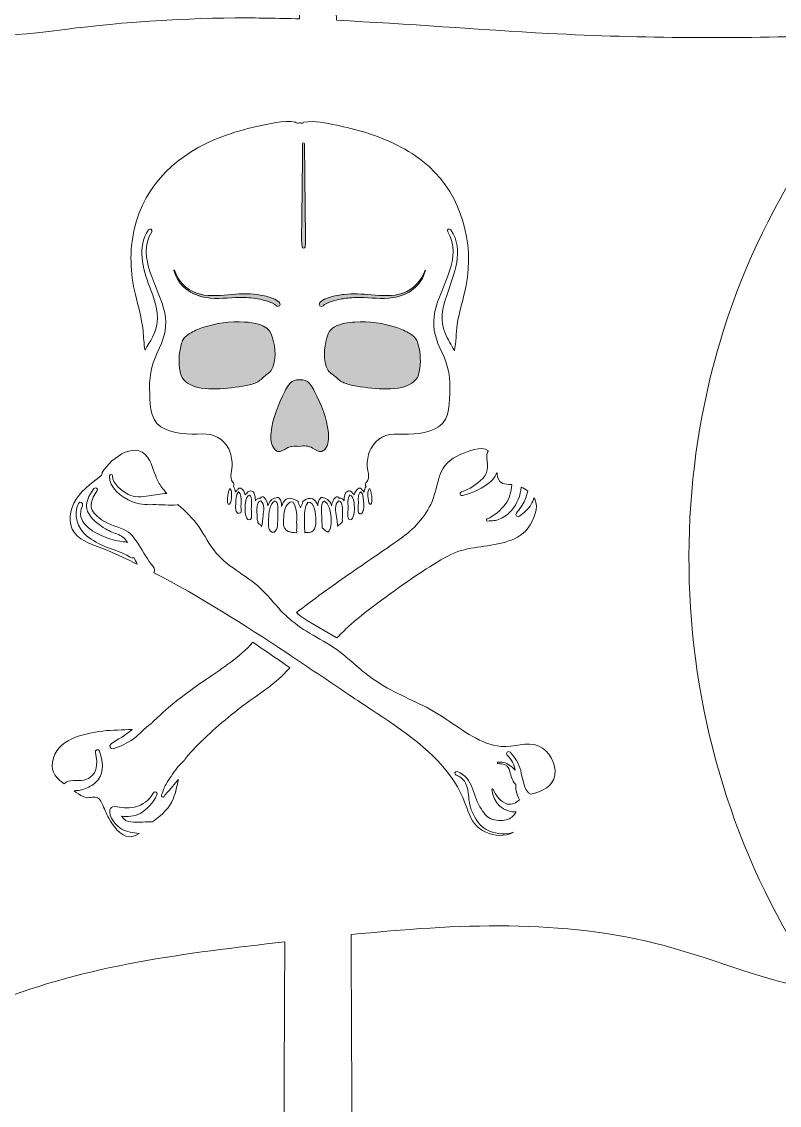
# Model space of a CAD drawing. Header units: inches. Extents: x 182 to 1768, y -1783 to -345.
# Drawn here: x 945 to 1357, y -1480 to -892 of the extents above; entities that cross this region are included whole.
import ezdxf

# ---------------------------------------------------------------- set-up
doc = ezdxf.new("R2010")
doc.units = ezdxf.units.IN
doc.header["$MEASUREMENT"] = 0
doc.layers.add('Layer 1', color=7, linetype='Continuous')

# ---------------------------------------------------------------- blocks, each defined once
blk = doc.blocks.new('block 3')
at = {"layer": 'Layer 1', "true_color": 0xffffff}
h = blk.add_hatch(color=7, dxfattribs=at)
h.dxf.hatch_style = 2
edge = h.paths.add_edge_path()
edge.add_spline(control_points=[(1099.34, -1014.29), (1099.95, -1009.71), (1099.5, -1004.91), (1099.44, -1000.3), (1099.38, -995.63), (1099.38, -990.97), (1099.32, -986.3), (1099.2, -976.97), (1099.1, -967.65), (1099.01, -958.32), (1099, -957.68), (1098.02, -957.68), (1098.02, -958.32), (1097.92, -967.65), (1097.83, -976.97), (1097.71, -986.3), (1097.65, -990.69), (1097.65, -995.09), (1097.59, -999.48), (1097.53, -1004.35), (1097.04, -1009.45), (1097.69, -1014.29), (1097.83, -1015.35), (1099.2, -1015.36), (1099.34, -1014.29)], knot_values=[0, 0, 0, 0, 1, 1, 1, 2, 2, 2, 3, 3, 3, 4, 4, 4, 5, 5, 5, 6, 6, 6, 7, 7, 7, 8, 8, 8, 8], degree=3, periodic=1)
h = blk.add_hatch(color=7, dxfattribs=at)
h.dxf.hatch_style = 2
edge = h.paths.add_edge_path()
edge.add_spline(control_points=[(1045.78, -1041.88), (1051.8, -1042.81), (1057.83, -1041.93), (1063.88, -1041.8), (1067.14, -1041.74), (1070.36, -1041.91), (1073.57, -1042.55), (1076.5, -1043.14), (1081.71, -1044.11), (1083.75, -1046.34), (1084.82, -1047.52), (1086.58, -1045.76), (1085.5, -1044.6), (1082.81, -1041.69), (1077.11, -1040.82), (1073.41, -1040.25), (1068.14, -1039.43), (1062.9, -1039.89), (1057.62, -1040.33), (1051.94, -1040.81), (1045.9, -1041.36), (1040.4, -1039.44), (1034.57, -1037.4), (1030.48, -1032.67), (1028.36, -1026.99), (1028.31, -1026.85), (1028.1, -1026.9), (1028.14, -1027.05), (1030.23, -1035.56), (1037.36, -1040.58), (1045.78, -1041.88)], knot_values=[0, 0, 0, 0, 1, 1, 1, 2, 2, 2, 3, 3, 3, 4, 4, 4, 5, 5, 5, 6, 6, 6, 7, 7, 7, 8, 8, 8, 9, 9, 9, 10, 10, 10, 10], degree=3, periodic=1)
h = blk.add_hatch(color=7, dxfattribs=at)
h.dxf.hatch_style = 2
edge = h.paths.add_edge_path()
edge.add_spline(control_points=[(1109.1, -1046.34), (1111.02, -1044.25), (1115.82, -1043.29), (1118.54, -1042.7), (1119.22, -1042.56), (1119.91, -1042.51), (1120.6, -1042.4), (1123.37, -1041.96), (1126.16, -1041.74), (1128.98, -1041.8), (1135.02, -1041.93), (1141.05, -1042.8), (1147.07, -1041.88), (1155.49, -1040.6), (1162.62, -1035.55), (1164.72, -1027.05), (1164.75, -1026.9), (1164.54, -1026.85), (1164.49, -1026.99), (1162.38, -1032.65), (1158.28, -1037.43), (1152.45, -1039.44), (1146.94, -1041.34), (1140.93, -1040.81), (1135.23, -1040.33), (1130.32, -1039.93), (1125.45, -1039.55), (1120.55, -1040.14), (1120.18, -1040.19), (1119.81, -1040.19), (1119.44, -1040.25), (1115.76, -1040.82), (1110.03, -1041.71), (1107.35, -1044.6), (1106.27, -1045.76), (1108.03, -1047.52), (1109.1, -1046.34)], knot_values=[0, 0, 0, 0, 1, 1, 1, 2, 2, 2, 3, 3, 3, 4, 4, 4, 5, 5, 5, 6, 6, 6, 7, 7, 7, 8, 8, 8, 9, 9, 9, 10, 10, 10, 11, 11, 11, 12, 12, 12, 12], degree=3, periodic=1)
h = blk.add_hatch(color=7, dxfattribs=at)
h.dxf.hatch_style = 2
edge = h.paths.add_edge_path()
edge.add_spline(control_points=[(1080.94, -1061.55), (1079.19, -1056.44), (1071.07, -1055.41), (1066.52, -1055.11), (1058.79, -1054.59), (1050.95, -1055.64), (1043.63, -1058.17), (1041.18, -1059.02), (1038.77, -1060.04), (1036.57, -1061.43), (1035.27, -1062.25), (1034.03, -1063.22), (1033.21, -1064.52), (1032.66, -1065.41), (1032.32, -1066.41), (1032.04, -1067.43), (1030.73, -1072.17), (1030.54, -1077.23), (1031.49, -1082.06), (1031.71, -1083.14), (1031.98, -1084.23), (1032.51, -1085.19), (1033.21, -1086.46), (1034.3, -1087.46), (1035.5, -1088.26), (1040, -1091.26), (1045.74, -1091.58), (1051.14, -1091.39), (1056.64, -1091.2), (1062.12, -1090.58), (1067.51, -1089.54), (1069.63, -1089.14), (1071.78, -1088.65), (1073.62, -1087.54), (1075.31, -1086.52), (1076.66, -1085.03), (1078.24, -1083.85), (1078.98, -1083.29), (1079.77, -1082.8), (1080.4, -1082.12), (1081.15, -1081.29), (1081.62, -1080.24), (1081.99, -1079.19), (1084.01, -1073.37), (1082.89, -1067.23), (1080.94, -1061.55)], knot_values=[0, 0, 0, 0, 1, 1, 1, 2, 2, 2, 3, 3, 3, 4, 4, 4, 5, 5, 5, 6, 6, 6, 7, 7, 7, 8, 8, 8, 9, 9, 9, 10, 10, 10, 11, 11, 11, 12, 12, 12, 13, 13, 13, 14, 14, 14, 15, 15, 15, 15], degree=3, periodic=1)
h = blk.add_hatch(color=7, dxfattribs=at)
h.dxf.hatch_style = 2
edge = h.paths.add_edge_path()
edge.add_spline(control_points=[(1159.64, -1064.52), (1158.83, -1063.22), (1157.58, -1062.25), (1156.28, -1061.43), (1154.09, -1060.04), (1151.68, -1059.02), (1149.22, -1058.17), (1141.9, -1055.64), (1134.07, -1054.59), (1126.33, -1055.11), (1124.8, -1055.21), (1122.85, -1055.41), (1120.88, -1055.81), (1117.02, -1056.59), (1113.07, -1058.17), (1111.91, -1061.55), (1109.97, -1067.23), (1108.84, -1073.37), (1110.87, -1079.19), (1111.23, -1080.24), (1111.7, -1081.29), (1112.46, -1082.12), (1113.08, -1082.8), (1113.88, -1083.29), (1114.61, -1083.85), (1116.19, -1085.03), (1117.54, -1086.52), (1119.23, -1087.54), (1119.96, -1087.98), (1120.77, -1088.27), (1121.58, -1088.54), (1122.8, -1088.97), (1124.06, -1089.3), (1125.34, -1089.54), (1130.74, -1090.58), (1136.21, -1091.2), (1141.71, -1091.39), (1147.11, -1091.58), (1152.85, -1091.26), (1157.35, -1088.26), (1158.55, -1087.46), (1159.65, -1086.46), (1160.34, -1085.19), (1160.87, -1084.23), (1161.15, -1083.14), (1161.36, -1082.06), (1162.31, -1077.23), (1162.12, -1072.17), (1160.81, -1067.43), (1160.53, -1066.41), (1160.2, -1065.41), (1159.64, -1064.52)], knot_values=[0, 0, 0, 0, 1, 1, 1, 2, 2, 2, 3, 3, 3, 4, 4, 4, 5, 5, 5, 6, 6, 6, 7, 7, 7, 8, 8, 8, 9, 9, 9, 10, 10, 10, 11, 11, 11, 12, 12, 12, 13, 13, 13, 14, 14, 14, 15, 15, 15, 16, 16, 16, 17, 17, 17, 17], degree=3, periodic=1)
h = blk.add_hatch(color=7, dxfattribs=at)
h.dxf.hatch_style = 2
edge = h.paths.add_edge_path()
edge.add_spline(control_points=[(1082.87, -1124.25), (1083.34, -1124.75), (1083.9, -1125.18), (1084.56, -1125.36), (1086.3, -1125.83), (1087.91, -1124.42), (1089.49, -1123.54), (1089.81, -1123.36), (1090.17, -1123.24), (1090.51, -1123.1), (1092.38, -1122.35), (1094.49, -1122.18), (1096.43, -1122.74), (1098.72, -1122.08), (1101.28, -1122.37), (1103.36, -1123.54), (1104.94, -1124.42), (1106.55, -1125.83), (1108.3, -1125.36), (1108.95, -1125.18), (1109.52, -1124.75), (1109.98, -1124.25), (1112.18, -1121.87), (1112.35, -1118.26), (1112, -1115.04), (1111.15, -1107.21), (1108.02, -1099.82), (1104.51, -1092.77), (1103.72, -1091.18), (1102.88, -1089.57), (1101.63, -1088.31), (1100.37, -1087.05), (1098.59, -1086.18), (1096.83, -1086.42), (1096.83, -1086.42), (1096.02, -1086.42), (1096.02, -1086.42), (1094.26, -1086.18), (1092.49, -1087.05), (1091.23, -1088.31), (1091.17, -1088.37), (1091.13, -1088.45), (1091.08, -1088.51), (1089.91, -1089.74), (1089.1, -1091.25), (1088.34, -1092.77), (1084.83, -1099.82), (1081.7, -1107.21), (1080.85, -1115.04), (1080.5, -1118.26), (1080.67, -1121.87), (1082.87, -1124.25)], knot_values=[0, 0, 0, 0, 1, 1, 1, 2, 2, 2, 3, 3, 3, 4, 4, 4, 5, 5, 5, 6, 6, 6, 7, 7, 7, 8, 8, 8, 9, 9, 9, 10, 10, 10, 11, 11, 11, 12, 12, 12, 13, 13, 13, 14, 14, 14, 15, 15, 15, 16, 16, 16, 17, 17, 17, 17], degree=3, periodic=1)
at = {"layer": 'Layer 1', "lineweight": 0}
for points, knots in [([(1746.23, -1296.47), (1669.99, -1365.99), (1559.34, -1377.15), (1458.31, -1398.08), (1445.15, -1400.81), (1431.56, -1403.97), (1420.91, -1412.17), (1406.7, -1423.12), (1400.19, -1440.99), (1392.15, -1457.02), (1358.23, -1524.65), (1288.02, -1568.87), (1214.39, -1586.31), (1185.11, -1593.24), (1155.26, -1596.38), (1125.24, -1596.92), (1124.94, -1527.19), (1124.65, -1457.47), (1124.3, -1387.74), (1181.42, -1381.91), (1239.21, -1379.02), (1294.38, -1393.72), (1323.51, -1401.47), (1351.45, -1414.05), (1381.3, -1418.3), (1294.49, -1296.91), (1283.52, -1125.74), (1354.11, -994.26), (1370.16, -964.36), (1390.76, -932.85), (1384.86, -899.43), (1333.84, -901.43), (1282.72, -901.09), (1231.73, -898.43), (1193.26, -896.42), (1154.84, -893.12), (1116.37, -891.3), (1115.64, -868.05), (1114.92, -844.79), (1114.19, -821.53), (1175.19, -820.22), (1236.06, -823.37), (1295.62, -836.07), (1301.87, -837.4), (1308.71, -839.24), (1312.24, -844.57), (1303.43, -831.08), (1296.64, -816.4), (1289.88, -801.78), (1266.36, -750.9), (1242.66, -699.51), (1230.82, -644.73), (1226.37, -624.17), (1223.63, -602.86), (1227.09, -582.11), (1227.49, -579.69), (1227.9, -576.93), (1226.37, -575.02), (1225.45, -573.87), (1224.02, -573.29), (1222.64, -572.79), (1208.36, -567.67), (1192.92, -566.93), (1177.75, -566.9), (1158.42, -566.85), (1139.12, -567.88), (1119.88, -569.65), (1120.37, -568.65), (1120.8, -567.62), (1121.08, -566.57), (1122.73, -560.58), (1121.18, -555.53), (1118.09, -550.82), (1118.07, -550.63), (1117.99, -550.29), (1117.79, -549.63), (1117.36, -548.26), (1116.85, -546.93), (1116.48, -545.55), (1116.4, -545.23), (1116.33, -545.04), (1116.28, -544.95), (1116.28, -544.65), (1116.28, -544.35), (1116.26, -543.86), (1116.24, -543.03), (1116.23, -542.2), (1116.22, -541.37), (1125.15, -541.74), (1134.04, -542.37), (1142.96, -541.1), (1145.11, -540.79), (1146.63, -539.77), (1147.71, -538.43), (1157.27, -538.43), (1166.37, -532.09), (1163.63, -517.35), (1161.67, -506.84), (1166.44, -493.74), (1167.06, -482.89), (1167.48, -475.64), (1160.97, -471.14), (1154.6, -470.43), (1144.17, -469.27), (1131.89, -467.38), (1119.18, -466.18), (1119.48, -464.3), (1119.42, -462.26), (1118.78, -460.04), (1116.91, -453.54), (1115.41, -446.88), (1114.07, -440.17), (1116.34, -441.32), (1118.88, -442.35), (1121.78, -443.2), (1132.97, -446.47), (1142.79, -442.43), (1149.06, -435.02), (1156.02, -429.97), (1172.94, -431.43), (1181.01, -431.08), (1195.66, -430.43), (1209.17, -430.84), (1222.23, -438.28), (1245.46, -451.52), (1261.79, -467.8), (1289.96, -470.33), (1313.29, -472.43), (1338.37, -466.79), (1360.52, -459.85), (1386.87, -451.61), (1415.33, -428.86), (1443.32, -439.75), (1455.61, -444.54), (1461.47, -426.24), (1451.81, -419.61), (1438.22, -410.29), (1426.44, -404.39), (1409.85, -406.12), (1389.17, -408.28), (1372.33, -422.09), (1351.59, -423.59), (1334.23, -424.85), (1313.34, -423.64), (1297.21, -416.78), (1277.8, -408.52), (1264.72, -390.17), (1246.18, -380.14), (1214.23, -362.86), (1167.2, -362.9), (1133.41, -375.26), (1123.99, -378.71), (1114.91, -386.17), (1108.58, -395), (1107.84, -380.75), (1107.9, -366.48), (1108.56, -352.49), (1108.91, -345.09), (1097.75, -345.25), (1097.15, -352.49), (1095.28, -375.11), (1092.54, -397.57), (1092.54, -420.29), (1092.54, -433.07), (1091.1, -446.26), (1091.26, -458.83), (1091.29, -461.29), (1091.13, -463.27), (1091.35, -465.2), (1074.49, -465.96), (1058.67, -469.82), (1047.23, -480.21), (1043.99, -483.15), (1045.34, -488.42), (1048.5, -490.68), (1050.99, -503.65), (1054.11, -516.24), (1058.12, -528.91), (1060.29, -535.75), (1061.43, -541.55), (1068.78, -544.08), (1073.34, -545.65), (1078.82, -545.22), (1084.38, -544.29), (1084.28, -546.75), (1084.17, -549.2), (1083.94, -551.65), (1083.44, -556.69), (1083.37, -561.61), (1084.7, -566.57), (1085.39, -569.11), (1086.66, -571.3), (1088.22, -573.21), (1080.07, -574.27), (1071.92, -575.42), (1063.8, -576.66), (1047.3, -579.19), (1030.86, -582.05), (1014.43, -585.04), (1002.8, -587.16), (987.18, -587.46), (977.07, -594.45), (962.55, -604.48), (955.72, -636.11), (950.83, -651.66), (933.22, -707.67), (935.48, -770.01), (958.43, -824.18), (960.64, -829.41), (964.2, -835.36), (969.88, -835.43), (973.39, -835.47), (976.41, -833.14), (979.58, -831.62), (984.42, -829.31), (989.91, -828.82), (995.26, -828.37), (1029.53, -825.54), (1064, -823.12), (1098.45, -821.97), (1097.73, -844.82), (1097.02, -867.67), (1096.31, -890.52), (1084.65, -890.16), (1072.98, -889.93), (1061.31, -890.01), (1028.41, -890.25), (995.52, -892.6), (962.92, -897.03), (940.52, -900.07), (895.46, -899.98), (880.15, -918.32), (864.46, -937.12), (857.77, -976.28), (850.9, -999.42), (841.31, -1031.7), (833.67, -1064.53), (826.26, -1097.37), (811.75, -1161.63), (798.02, -1227.82), (807.97, -1292.95), (813.66, -1330.15), (826.95, -1365.82), (842.96, -1399.88), (854.42, -1424.27), (867.66, -1449.56), (865.76, -1476.43), (878.35, -1450.88), (904.64, -1434.99), (931.06, -1424.31), (980.86, -1404.17), (1034.93, -1397.73), (1088.32, -1391.67), (1087.99, -1459.89), (1087.71, -1528.12), (1087.42, -1596.34), (1054.44, -1594.73), (1021.44, -1590.53), (988.92, -1585.2), (898.06, -1570.32), (801.8, -1542.53), (745.21, -1469.91), (720.13, -1437.72), (702.88, -1396.92), (667.31, -1376.93), (646.47, -1365.22), (621.95, -1362.36), (598.13, -1360.31), (592.95, -1359.86), (587.76, -1359.49), (582.58, -1359.1), (584.48, -1330.58), (585.33, -1301.95), (585.47, -1273.26), (649.87, -1284.49), (712.31, -1311.29), (767.98, -1346.21), (737.38, -1253.23), (721.95, -1153.14), (740.56, -1057.03), (744.54, -1036.49), (750.06, -1016.09), (750.79, -995.17), (750.91, -991.67), (750.86, -988.03), (749.39, -984.85), (747.86, -981.56), (744.96, -979.13), (741.96, -977.08), (721.6, -963.12), (695.16, -962.84), (670.48, -963.07), (640.04, -963.35), (609.6, -963.62), (579.17, -963.9), (578.85, -938.52), (578.57, -913.13), (578.29, -887.75), (613.68, -895.35), (648, -908.99), (684.08, -912.18), (684.99, -896.93), (678.44, -882.39), (673.1, -868.08), (664.03, -843.79), (658.13, -818.32), (655.59, -792.52), (653.97, -776.09), (654.14, -758.1), (664.05, -744.9), (634.25, -741.68), (604.21, -742.27), (574.33, -743.95), (574.1, -733.57), (573.86, -723.16), (573.27, -712.79), (583.01, -712.64), (592.47, -711.05), (600.97, -706.54), (604.56, -704.64), (604.56, -698.93), (600.97, -697.03), (591.88, -692.21), (581.71, -690.7), (571.26, -690.75), (570.27, -683.36), (568.95, -676.02), (567.08, -668.78), (566.49, -666.53), (563.11, -666.53), (562.52, -668.78), (560.58, -676.28), (559.23, -683.86), (558.26, -691.49), (548.35, -692.48), (538.49, -694.21), (529.37, -695.29), (521.04, -696.27), (521.02, -707.29), (529.37, -708.28), (537.93, -709.29), (547.16, -710.89), (556.46, -711.9), (555.84, -722.96), (555.65, -734.07), (555.35, -745.15), (545.09, -745.85), (534.83, -746.59), (524.57, -747.32), (512.58, -748.16), (497.55, -746.52), (486.01, -750.12), (474.88, -753.59), (470.64, -767.19), (467.11, -777.11), (456.73, -806.26), (446.25, -835.9), (444.47, -866.79), (444.21, -871.33), (444.16, -876.03), (445.88, -880.25), (447.88, -885.16), (452.02, -888.82), (456.02, -892.29), (457.21, -893.32), (458.48, -894.4), (460.03, -894.68), (461.55, -894.95), (463.09, -894.41), (464.55, -893.9), (492.26, -884.15), (522.12, -880.62), (551.36, -883.48), (551.07, -910.37), (550.76, -937.27), (550.43, -964.16), (544.64, -964.21), (538.86, -964.27), (533.07, -964.32), (493.67, -964.68), (452.18, -961.02), (413.02, -964.62), (383.01, -967.38), (370.17, -1012.59), (360.56, -1036.17), (345.75, -1072.55), (335.77, -1111.01), (332.05, -1150.14), (329.99, -1171.9), (329.86, -1193.86), (331.97, -1215.63), (333.03, -1226.67), (334.67, -1237.67), (336.9, -1248.54), (338.79, -1257.76), (344.75, -1269.57), (344.75, -1278.74), (349.82, -1294.75), (356.37, -1310.57), (366.89, -1323.66), (392.26, -1291.08), (434.41, -1276.1), (475.32, -1270.52), (498.24, -1267.39), (521.24, -1266.85), (544.13, -1268.34), (544.19, -1297.84), (544.96, -1327.3), (546.85, -1356.63), (494.2, -1353.45), (441.45, -1351.57), (388.95, -1346.31), (341.49, -1341.56), (294.86, -1330.64), (247.27, -1327.35), (235.37, -1326.53), (182.02, -1319.49), (187.57, -1340.34), (191.47, -1354.96), (232.76, -1370.02), (244.95, -1375.61), (249.58, -1377.73), (254.28, -1379.71), (259, -1381.62), (255.03, -1382.53), (251.07, -1383.42), (247.12, -1384.45), (234.3, -1387.8), (219.62, -1390.55), (208.69, -1398.52), (198.4, -1406.02), (195.09, -1417.81), (194.54, -1430.06), (193.51, -1453.26), (197.71, -1477.55), (199.56, -1500.69), (196.24, -1502.19), (192.93, -1503.69), (189.62, -1505.2), (238.54, -1509.48), (287.5, -1513.41), (336.49, -1516.97), (363.22, -1518.91), (390.31, -1520.81), (415.68, -1529.47), (414.68, -1512.94), (408.79, -1497.16), (404.44, -1481.18), (397.47, -1455.58), (394.43, -1429.16), (393.01, -1402.61), (421.19, -1403.07), (448.71, -1406.12), (468.08, -1422.75), (484.92, -1437.2), (491.7, -1460), (495.99, -1481.76), (503.96, -1522.25), (506.15, -1563.8), (515.94, -1603.89), (525.71, -1643.99), (544.43, -1683.9), (577.85, -1708.11), (607.07, -1729.27), (643.99, -1736.11), (679.64, -1741.67), (921.1, -1779.28), (1167.74, -1783.49), (1410.34, -1754.15), (1447.33, -1749.67), (1485.11, -1744.14), (1517.95, -1726.54), (1546.18, -1711.41), (1569.66, -1687.54), (1584.32, -1659.06), (1612.89, -1603.6), (1611.63, -1528.35), (1662.91, -1492.83), (1672.13, -1486.44), (1683.25, -1481.09), (1687.56, -1470.74), (1692.9, -1457.93), (1685.4, -1442.87), (1689.17, -1429.51), (1694.12, -1411.96), (1714.89, -1405.48), (1729.91, -1395.13), (1760.54, -1374.01), (1768.43, -1326.33), (1746.23, -1296.47)], [0, 0, 0, 0, 1, 1, 1, 2, 2, 2, 3, 3, 3, 4, 4, 4, 5, 5, 5, 6, 6, 6, 7, 7, 7, 8, 8, 8, 9, 9, 9, 10, 10, 10, 11, 11, 11, 12, 12, 12, 13, 13, 13, 14, 14, 14, 15, 15, 15, 16, 16, 16, 17, 17, 17, 18, 18, 18, 19, 19, 19, 20, 20, 20, 21, 21, 21, 22, 22, 22, 23, 23, 23, 24, 24, 24, 25, 25, 25, 26, 26, 26, 27, 27, 27, 28, 28, 28, 29, 29, 29, 30, 30, 30, 31, 31, 31, 32, 32, 32, 33, 33, 33, 34, 34, 34, 35, 35, 35, 36, 36, 36, 37, 37, 37, 38, 38, 38, 39, 39, 39, 40, 40, 40, 41, 41, 41, 42, 42, 42, 43, 43, 43, 44, 44, 44, 45, 45, 45, 46, 46, 46, 47, 47, 47, 48, 48, 48, 49, 49, 49, 50, 50, 50, 51, 51, 51, 52, 52, 52, 53, 53, 53, 54, 54, 54, 55, 55, 55, 56, 56, 56, 57, 57, 57, 58, 58, 58, 59, 59, 59, 60, 60, 60, 61, 61, 61, 62, 62, 62, 63, 63, 63, 64, 64, 64, 65, 65, 65, 66, 66, 66, 67, 67, 67, 68, 68, 68, 69, 69, 69, 70, 70, 70, 71, 71, 71, 72, 72, 72, 73, 73, 73, 74, 74, 74, 75, 75, 75, 76, 76, 76, 77, 77, 77, 78, 78, 78, 79, 79, 79, 80, 80, 80, 81, 81, 81, 82, 82, 82, 83, 83, 83, 84, 84, 84, 85, 85, 85, 86, 86, 86, 87, 87, 87, 88, 88, 88, 89, 89, 89, 90, 90, 90, 91, 91, 91, 92, 92, 92, 93, 93, 93, 94, 94, 94, 95, 95, 95, 96, 96, 96, 97, 97, 97, 98, 98, 98, 99, 99, 99, 100, 100, 100, 101, 101, 101, 102, 102, 102, 103, 103, 103, 104, 104, 104, 105, 105, 105, 106, 106, 106, 107, 107, 107, 108, 108, 108, 109, 109, 109, 110, 110, 110, 111, 111, 111, 112, 112, 112, 113, 113, 113, 114, 114, 114, 115, 115, 115, 116, 116, 116, 117, 117, 117, 118, 118, 118, 119, 119, 119, 120, 120, 120, 121, 121, 121, 122, 122, 122, 123, 123, 123, 124, 124, 124, 125, 125, 125, 126, 126, 126, 127, 127, 127, 128, 128, 128, 129, 129, 129, 130, 130, 130, 131, 131, 131, 132, 132, 132, 133, 133, 133, 134, 134, 134, 135, 135, 135, 136, 136, 136, 137, 137, 137, 138, 138, 138, 139, 139, 139, 140, 140, 140, 141, 141, 141, 142, 142, 142, 143, 143, 143, 144, 144, 144, 145, 145, 145, 146, 146, 146, 147, 147, 147, 148, 148, 148, 149, 149, 149, 150, 150, 150, 151, 151, 151, 152, 152, 152, 153, 153, 153, 154, 154, 154, 155, 155, 155, 156, 156, 156, 157, 157, 157, 158, 158, 158, 159, 159, 159, 160, 160, 160, 161, 161, 161, 162, 162, 162, 163, 163, 163, 163]), ([(1006.56, -1004.71), (1012.16, -979.88), (1030.93, -963.15), (1054.11, -954.5), (1060.28, -952.2), (1066.61, -950.37), (1073.03, -948.94), (1079.9, -947.42), (1087.16, -945.58), (1094.21, -946.53), (1094.3, -946.68), (1094.46, -946.78), (1094.61, -946.89), (1094.89, -947.09), (1095.23, -947.22), (1095.67, -947.11), (1095.92, -947.05), (1096.17, -946.99), (1096.42, -946.94), (1096.67, -947), (1096.93, -947.04), (1097.18, -947.11), (1097.84, -947.28), (1098.35, -946.99), (1098.64, -946.54), (1104.6, -945.75), (1110.61, -947.02), (1116.5, -948.23), (1117.04, -948.34), (1117.56, -948.49), (1118.09, -948.6), (1123.55, -949.78), (1128.95, -951.17), (1134.25, -952.93), (1145.97, -956.81), (1157.51, -962.39), (1166.71, -970.75), (1184.35, -986.79), (1191.25, -1011.98), (1186.82, -1035.11), (1185.43, -1042.34), (1182.98, -1049.3), (1181.94, -1056.6), (1181.29, -1061.12), (1181.41, -1066.04), (1180.45, -1070.6), (1178.71, -1067.49), (1176.78, -1064.49), (1175.39, -1061.19), (1172.53, -1054.4), (1173.94, -1047.36), (1176.24, -1040.64), (1180.13, -1029.29), (1186.18, -1016.26), (1178.51, -1005.05), (1177.8, -1004.01), (1176.11, -1004.96), (1176.8, -1006.06), (1185.55, -1020.07), (1172.71, -1035.67), (1169.85, -1049.47), (1168.38, -1056.57), (1169.47, -1062.63), (1172.6, -1069.1), (1176.2, -1076.52), (1178.22, -1082.96), (1177.96, -1091.32), (1177.75, -1098.29), (1178.42, -1107.72), (1171.81, -1111.94), (1165.56, -1115.93), (1157.18, -1116.28), (1150.02, -1115.92), (1143.52, -1115.6), (1138.13, -1118), (1135.02, -1124.05), (1133.71, -1126.59), (1133.19, -1129.52), (1133.07, -1132.35), (1132.98, -1134.77), (1134.89, -1140.04), (1132.88, -1141.8), (1131.94, -1142.63), (1131.97, -1143.67), (1132.48, -1144.48), (1131.8, -1145.37), (1131.48, -1146.45), (1131.37, -1147.58), (1131.07, -1146.97), (1130.67, -1146.49), (1130.12, -1146.21), (1129.98, -1145.55), (1129.16, -1144.96), (1128.45, -1145.39), (1127.07, -1146.24), (1126.39, -1147.5), (1126.08, -1148.93), (1125.79, -1148.53), (1125.45, -1148.23), (1125.02, -1148.06), (1125.06, -1147.73), (1124.94, -1147.41), (1124.57, -1147.23), (1123.7, -1146.8), (1123.02, -1146.73), (1122.48, -1146.9), (1120.84, -1147.41), (1120.54, -1150.15), (1120.5, -1152.21), (1119.95, -1151.22), (1119.1, -1150.58), (1117.79, -1150.7), (1117.38, -1150.08), (1116.47, -1149.72), (1115.78, -1150.38), (1114.49, -1151.62), (1113.92, -1153.22), (1113.74, -1154.95), (1112.98, -1152.71), (1111.67, -1150.82), (1109.26, -1150.59), (1108.83, -1150.25), (1108.22, -1150.17), (1107.65, -1150.7), (1106.51, -1151.77), (1106.29, -1153.38), (1106.24, -1154.97), (1104.9, -1150.83), (1102.44, -1149.5), (1098.31, -1152.39), (1097.95, -1152.65), (1097.95, -1153.05), (1098.14, -1153.32), (1097.55, -1154.21), (1097.13, -1155.11), (1096.86, -1156.09), (1096.59, -1155.13), (1096.17, -1154.24), (1095.54, -1153.35), (1095.77, -1153.08), (1095.79, -1152.65), (1095.39, -1152.39), (1093.45, -1151.12), (1091.63, -1150.57), (1090.11, -1150.96), (1088.75, -1151.31), (1087.62, -1152.42), (1086.88, -1154.53), (1086.8, -1154.76), (1086.71, -1155.03), (1086.62, -1155.31), (1086.59, -1153.61), (1086.43, -1151.84), (1085.2, -1150.7), (1084.64, -1150.18), (1084.03, -1150.26), (1083.6, -1150.59), (1081.19, -1150.82), (1079.88, -1152.71), (1079.11, -1154.94), (1078.93, -1153.21), (1078.36, -1151.61), (1077.08, -1150.38), (1076.38, -1149.72), (1075.47, -1150.07), (1075.06, -1150.69), (1073.77, -1150.58), (1072.91, -1151.23), (1072.35, -1152.21), (1072.29, -1149.35), (1071.77, -1145.52), (1068.28, -1147.23), (1067.91, -1147.41), (1067.79, -1147.74), (1067.83, -1148.07), (1067.41, -1148.24), (1067.06, -1148.55), (1066.78, -1148.95), (1066.47, -1147.51), (1065.79, -1146.24), (1064.4, -1145.39), (1063.69, -1144.96), (1062.87, -1145.55), (1062.73, -1146.21), (1062.19, -1146.49), (1061.79, -1146.97), (1061.49, -1147.58), (1061.37, -1146.44), (1061.05, -1145.37), (1060.38, -1144.48), (1060.88, -1143.68), (1060.91, -1142.63), (1059.97, -1141.8), (1057.96, -1140.04), (1059.88, -1134.77), (1059.78, -1132.35), (1059.66, -1129.52), (1059.15, -1126.59), (1057.84, -1124.05), (1054.93, -1118.39), (1049.75, -1115.63), (1043.58, -1115.88), (1036.13, -1116.18), (1027.58, -1116.11), (1021.05, -1111.94), (1014.43, -1107.72), (1015.1, -1098.29), (1014.89, -1091.32), (1014.63, -1082.96), (1016.66, -1076.52), (1020.25, -1069.1), (1023.25, -1062.91), (1024.48, -1057.01), (1023.14, -1050.18), (1020.39, -1036.19), (1007.22, -1020.21), (1016.05, -1006.06), (1016.74, -1004.96), (1015.05, -1004.01), (1014.34, -1005.05), (1007.84, -1014.56), (1011.24, -1025.97), (1014.88, -1035.86), (1017.19, -1042.15), (1019.74, -1048.62), (1018.97, -1055.44), (1018.34, -1061.08), (1015.08, -1065.62), (1012.41, -1070.44), (1011.73, -1066.94), (1011.7, -1063.26), (1011.31, -1059.7), (1010.58, -1053.01), (1008.74, -1046.64), (1007.15, -1040.12), (1004.31, -1028.48), (1003.91, -1016.43), (1006.56, -1004.71)], [0, 0, 0, 0, 1, 1, 1, 2, 2, 2, 3, 3, 3, 4, 4, 4, 5, 5, 5, 6, 6, 6, 7, 7, 7, 8, 8, 8, 9, 9, 9, 10, 10, 10, 11, 11, 11, 12, 12, 12, 13, 13, 13, 14, 14, 14, 15, 15, 15, 16, 16, 16, 17, 17, 17, 18, 18, 18, 19, 19, 19, 20, 20, 20, 21, 21, 21, 22, 22, 22, 23, 23, 23, 24, 24, 24, 25, 25, 25, 26, 26, 26, 27, 27, 27, 28, 28, 28, 29, 29, 29, 30, 30, 30, 31, 31, 31, 32, 32, 32, 33, 33, 33, 34, 34, 34, 35, 35, 35, 36, 36, 36, 37, 37, 37, 38, 38, 38, 39, 39, 39, 40, 40, 40, 41, 41, 41, 42, 42, 42, 43, 43, 43, 44, 44, 44, 45, 45, 45, 46, 46, 46, 47, 47, 47, 48, 48, 48, 49, 49, 49, 50, 50, 50, 51, 51, 51, 52, 52, 52, 53, 53, 53, 54, 54, 54, 55, 55, 55, 56, 56, 56, 57, 57, 57, 58, 58, 58, 59, 59, 59, 60, 60, 60, 61, 61, 61, 62, 62, 62, 63, 63, 63, 64, 64, 64, 65, 65, 65, 66, 66, 66, 67, 67, 67, 68, 68, 68, 69, 69, 69, 70, 70, 70, 71, 71, 71, 72, 72, 72, 73, 73, 73, 74, 74, 74, 75, 75, 75, 76, 76, 76, 77, 77, 77, 78, 78, 78, 79, 79, 79, 79]), ([(1099.34, -1014.29), (1099.95, -1009.71), (1099.5, -1004.91), (1099.44, -1000.3), (1099.38, -995.63), (1099.38, -990.97), (1099.32, -986.3), (1099.2, -976.97), (1099.1, -967.65), (1099.01, -958.32), (1099, -957.68), (1098.02, -957.68), (1098.02, -958.32), (1097.92, -967.65), (1097.83, -976.97), (1097.71, -986.3), (1097.65, -990.69), (1097.65, -995.09), (1097.59, -999.48), (1097.53, -1004.35), (1097.04, -1009.45), (1097.69, -1014.29), (1097.83, -1015.35), (1099.2, -1015.36), (1099.34, -1014.29)], [0, 0, 0, 0, 1, 1, 1, 2, 2, 2, 3, 3, 3, 4, 4, 4, 5, 5, 5, 6, 6, 6, 7, 7, 7, 8, 8, 8, 8]), ([(1045.78, -1041.88), (1051.8, -1042.81), (1057.83, -1041.93), (1063.88, -1041.8), (1067.14, -1041.74), (1070.36, -1041.91), (1073.57, -1042.55), (1076.5, -1043.14), (1081.71, -1044.11), (1083.75, -1046.34), (1084.82, -1047.52), (1086.58, -1045.76), (1085.5, -1044.6), (1082.81, -1041.69), (1077.11, -1040.82), (1073.41, -1040.25), (1068.14, -1039.43), (1062.9, -1039.89), (1057.62, -1040.33), (1051.94, -1040.81), (1045.9, -1041.36), (1040.4, -1039.44), (1034.57, -1037.4), (1030.48, -1032.67), (1028.36, -1026.99), (1028.31, -1026.85), (1028.1, -1026.9), (1028.14, -1027.05), (1030.23, -1035.56), (1037.36, -1040.58), (1045.78, -1041.88)], [0, 0, 0, 0, 1, 1, 1, 2, 2, 2, 3, 3, 3, 4, 4, 4, 5, 5, 5, 6, 6, 6, 7, 7, 7, 8, 8, 8, 9, 9, 9, 10, 10, 10, 10]), ([(1109.1, -1046.34), (1111.02, -1044.25), (1115.82, -1043.29), (1118.54, -1042.7), (1119.22, -1042.56), (1119.91, -1042.51), (1120.6, -1042.4), (1123.37, -1041.96), (1126.16, -1041.74), (1128.98, -1041.8), (1135.02, -1041.93), (1141.05, -1042.8), (1147.07, -1041.88), (1155.49, -1040.6), (1162.62, -1035.55), (1164.72, -1027.05), (1164.75, -1026.9), (1164.54, -1026.85), (1164.49, -1026.99), (1162.38, -1032.65), (1158.28, -1037.43), (1152.45, -1039.44), (1146.94, -1041.34), (1140.93, -1040.81), (1135.23, -1040.33), (1130.32, -1039.93), (1125.45, -1039.55), (1120.55, -1040.14), (1120.18, -1040.19), (1119.81, -1040.19), (1119.44, -1040.25), (1115.76, -1040.82), (1110.03, -1041.71), (1107.35, -1044.6), (1106.27, -1045.76), (1108.03, -1047.52), (1109.1, -1046.34)], [0, 0, 0, 0, 1, 1, 1, 2, 2, 2, 3, 3, 3, 4, 4, 4, 5, 5, 5, 6, 6, 6, 7, 7, 7, 8, 8, 8, 9, 9, 9, 10, 10, 10, 11, 11, 11, 12, 12, 12, 12]), ([(1080.94, -1061.55), (1079.19, -1056.44), (1071.07, -1055.41), (1066.52, -1055.11), (1058.79, -1054.59), (1050.95, -1055.64), (1043.63, -1058.17), (1041.18, -1059.02), (1038.77, -1060.04), (1036.57, -1061.43), (1035.27, -1062.25), (1034.03, -1063.22), (1033.21, -1064.52), (1032.66, -1065.41), (1032.32, -1066.41), (1032.04, -1067.43), (1030.73, -1072.17), (1030.54, -1077.23), (1031.49, -1082.06), (1031.71, -1083.14), (1031.98, -1084.23), (1032.51, -1085.19), (1033.21, -1086.46), (1034.3, -1087.46), (1035.5, -1088.26), (1040, -1091.26), (1045.74, -1091.58), (1051.14, -1091.39), (1056.64, -1091.2), (1062.12, -1090.58), (1067.51, -1089.54), (1069.63, -1089.14), (1071.78, -1088.65), (1073.62, -1087.54), (1075.31, -1086.52), (1076.66, -1085.03), (1078.24, -1083.85), (1078.98, -1083.29), (1079.77, -1082.8), (1080.4, -1082.12), (1081.15, -1081.29), (1081.62, -1080.24), (1081.99, -1079.19), (1084.01, -1073.37), (1082.89, -1067.23), (1080.94, -1061.55)], [0, 0, 0, 0, 1, 1, 1, 2, 2, 2, 3, 3, 3, 4, 4, 4, 5, 5, 5, 6, 6, 6, 7, 7, 7, 8, 8, 8, 9, 9, 9, 10, 10, 10, 11, 11, 11, 12, 12, 12, 13, 13, 13, 14, 14, 14, 15, 15, 15, 15]), ([(1159.64, -1064.52), (1158.83, -1063.22), (1157.58, -1062.25), (1156.28, -1061.43), (1154.09, -1060.04), (1151.68, -1059.02), (1149.22, -1058.17), (1141.9, -1055.64), (1134.07, -1054.59), (1126.33, -1055.11), (1124.8, -1055.21), (1122.85, -1055.41), (1120.88, -1055.81), (1117.02, -1056.59), (1113.07, -1058.17), (1111.91, -1061.55), (1109.97, -1067.23), (1108.84, -1073.37), (1110.87, -1079.19), (1111.23, -1080.24), (1111.7, -1081.29), (1112.46, -1082.12), (1113.08, -1082.8), (1113.88, -1083.29), (1114.61, -1083.85), (1116.19, -1085.03), (1117.54, -1086.52), (1119.23, -1087.54), (1119.96, -1087.98), (1120.77, -1088.27), (1121.58, -1088.54), (1122.8, -1088.97), (1124.06, -1089.3), (1125.34, -1089.54), (1130.74, -1090.58), (1136.21, -1091.2), (1141.71, -1091.39), (1147.11, -1091.58), (1152.85, -1091.26), (1157.35, -1088.26), (1158.55, -1087.46), (1159.65, -1086.46), (1160.34, -1085.19), (1160.87, -1084.23), (1161.15, -1083.14), (1161.36, -1082.06), (1162.31, -1077.23), (1162.12, -1072.17), (1160.81, -1067.43), (1160.53, -1066.41), (1160.2, -1065.41), (1159.64, -1064.52)], [0, 0, 0, 0, 1, 1, 1, 2, 2, 2, 3, 3, 3, 4, 4, 4, 5, 5, 5, 6, 6, 6, 7, 7, 7, 8, 8, 8, 9, 9, 9, 10, 10, 10, 11, 11, 11, 12, 12, 12, 13, 13, 13, 14, 14, 14, 15, 15, 15, 16, 16, 16, 17, 17, 17, 17]), ([(1082.87, -1124.25), (1083.34, -1124.75), (1083.9, -1125.18), (1084.56, -1125.36), (1086.3, -1125.83), (1087.91, -1124.42), (1089.49, -1123.54), (1089.81, -1123.36), (1090.17, -1123.24), (1090.51, -1123.1), (1092.38, -1122.35), (1094.49, -1122.18), (1096.43, -1122.74), (1098.72, -1122.08), (1101.28, -1122.37), (1103.36, -1123.54), (1104.94, -1124.42), (1106.55, -1125.83), (1108.3, -1125.36), (1108.95, -1125.18), (1109.52, -1124.75), (1109.98, -1124.25), (1112.18, -1121.87), (1112.35, -1118.26), (1112, -1115.04), (1111.15, -1107.21), (1108.02, -1099.82), (1104.51, -1092.77), (1103.72, -1091.18), (1102.88, -1089.57), (1101.63, -1088.31), (1100.37, -1087.05), (1098.59, -1086.18), (1096.83, -1086.42), (1096.83, -1086.42), (1096.02, -1086.42), (1096.02, -1086.42), (1094.26, -1086.18), (1092.49, -1087.05), (1091.23, -1088.31), (1091.17, -1088.37), (1091.13, -1088.45), (1091.08, -1088.51), (1089.91, -1089.74), (1089.1, -1091.25), (1088.34, -1092.77), (1084.83, -1099.82), (1081.7, -1107.21), (1080.85, -1115.04), (1080.5, -1118.26), (1080.67, -1121.87), (1082.87, -1124.25)], [0, 0, 0, 0, 1, 1, 1, 2, 2, 2, 3, 3, 3, 4, 4, 4, 5, 5, 5, 6, 6, 6, 7, 7, 7, 8, 8, 8, 9, 9, 9, 10, 10, 10, 11, 11, 11, 12, 12, 12, 13, 13, 13, 14, 14, 14, 15, 15, 15, 16, 16, 16, 17, 17, 17, 17]), ([(973.77, -1153.53), (976.93, -1147.31), (982.96, -1142.85), (988.38, -1138.68), (989.01, -1138.2), (989.19, -1137.49), (989.06, -1136.85), (994.26, -1128.46), (1008.91, -1118.03), (1015, -1130.49), (1016.96, -1134.5), (1017.85, -1138.94), (1020.13, -1142.82), (1021.29, -1144.78), (1022.68, -1146.57), (1024.2, -1148.25), (1020.91, -1148.3), (1017.46, -1149.07), (1014.56, -1149.48), (1010.68, -1150.03), (1006.91, -1150.51), (1003.26, -1148.69), (999.88, -1147), (994.57, -1142.8), (994.74, -1138.61), (994.79, -1137.56), (993.24, -1137.6), (993.13, -1138.61), (992.49, -1144.82), (1000.07, -1150.57), (1005.2, -1152.62), (1008.8, -1154.05), (1012.78, -1154.38), (1016.62, -1154.28), (1020.94, -1154.16), (1025.61, -1154.79), (1029.84, -1154.35), (1030.02, -1154.34), (1030.18, -1154.3), (1030.33, -1154.26), (1030.36, -1154.28), (1030.39, -1154.31), (1030.42, -1154.33), (1034.47, -1158.02), (1038.44, -1161.65), (1041.55, -1166.2), (1044.79, -1170.94), (1047.37, -1176.11), (1051.08, -1180.53), (1058.15, -1188.94), (1068.8, -1193.18), (1076.45, -1200.99), (1080.35, -1204.98), (1083.79, -1209.39), (1087.7, -1213.36), (1088.26, -1213.93), (1088.92, -1214.38), (1089.51, -1214.93), (1093.26, -1218.41), (1097.34, -1221.42), (1101.77, -1224.04), (1106.74, -1226.98), (1111.87, -1229.64), (1116.58, -1233.01), (1118.93, -1234.69), (1121.14, -1236.55), (1123.34, -1238.42), (1126.1, -1240.77), (1128.82, -1243.17), (1131.63, -1245.47), (1140.66, -1252.89), (1150.87, -1257.47), (1161.38, -1262.37), (1171.84, -1267.25), (1180.48, -1274.35), (1190.37, -1280.12), (1195.12, -1282.9), (1200.28, -1285.07), (1205.8, -1285.58), (1212.56, -1286.2), (1219.78, -1282.5), (1226.24, -1285.39), (1231.9, -1287.91), (1235.9, -1294.83), (1235.04, -1301.05), (1234.16, -1307.44), (1227.6, -1310.31), (1222.01, -1311.45), (1217.99, -1310.21), (1217.38, -1301.77), (1216.44, -1298.63), (1215.29, -1294.78), (1213.55, -1291.47), (1210.66, -1288.66), (1209.63, -1287.66), (1208.07, -1289.21), (1209.08, -1290.24), (1211.53, -1292.73), (1212.94, -1295.33), (1213.48, -1298.48), (1212.76, -1297.71), (1212.01, -1297.01), (1211.31, -1296.44), (1209.14, -1294.65), (1207.01, -1293.95), (1204.21, -1294.03), (1203.64, -1294.05), (1203.64, -1294.91), (1204.21, -1294.91), (1205.39, -1294.91), (1206.59, -1294.98), (1207.71, -1295.38), (1209.6, -1296.06), (1210.07, -1297.51), (1210.53, -1299.2), (1211.11, -1301.39), (1211.84, -1304.31), (1213.52, -1305.89), (1213.59, -1305.95), (1213.66, -1306), (1213.73, -1306.05), (1213.74, -1307.25), (1213.81, -1308.46), (1214.01, -1309.67), (1214.3, -1311.4), (1214.91, -1313.08), (1215.84, -1314.5), (1213.91, -1316.08), (1211.83, -1317.48), (1209.15, -1316.84), (1205.94, -1316.07), (1202.37, -1311.76), (1201.54, -1308.8), (1201.43, -1308.42), (1200.8, -1308.48), (1200.82, -1308.9), (1201.32, -1316.53), (1207.48, -1321.49), (1213.96, -1321.06), (1212.92, -1322.8), (1211.62, -1324.31), (1209.56, -1325.11), (1207.13, -1326.07), (1203.79, -1325.83), (1201.31, -1325.15), (1198.2, -1324.3), (1196.8, -1322.24), (1195.08, -1319.68), (1190.35, -1312.68), (1191, -1302.42), (1181.9, -1299.21), (1180.7, -1298.79), (1180.2, -1300.67), (1181.38, -1301.11), (1189.94, -1304.32), (1186.83, -1313.13), (1189.63, -1319.89), (1191.73, -1324.96), (1194.2, -1329.5), (1199.55, -1331.55), (1203.57, -1333.1), (1208.34, -1333.53), (1212.49, -1332.15), (1207.97, -1334.64), (1202.06, -1334.18), (1197.5, -1332.1), (1192.35, -1329.75), (1189.69, -1325.75), (1187.82, -1320.59), (1185.93, -1315.39), (1183.96, -1310.36), (1181, -1305.65), (1170.05, -1288.29), (1152.04, -1276.66), (1135.28, -1265.55), (1131.35, -1262.94), (1127.42, -1260.31), (1123.5, -1257.68), (1112.12, -1250.05), (1100.77, -1242.37), (1089.34, -1234.79), (1065.92, -1219.25), (1042.19, -1204.18), (1017.27, -1191.22), (1017.73, -1190.21), (1017.68, -1188.93), (1016.79, -1187.88), (1013.76, -1184.29), (1011.59, -1179.91), (1008.96, -1176.01), (1006.6, -1172.53), (1004.88, -1169.34), (1000.81, -1167.73), (995.93, -1165.81), (991.4, -1164.8), (987.28, -1161.27), (985.04, -1159.35), (982.84, -1157.37), (983.12, -1154.25), (983.37, -1151.51), (984.86, -1148.86), (986.38, -1146.63), (987.15, -1145.49), (985.33, -1144.46), (984.54, -1145.56), (982.21, -1148.81), (979.37, -1154.01), (981.19, -1158.05), (982.99, -1162.01), (987.34, -1165.33), (990.98, -1167.48), (993.26, -1168.82), (995.61, -1169.58), (998.04, -1170.57), (1000.4, -1171.52), (1001.78, -1172.97), (1002.85, -1174.77), (1001.9, -1174.61), (1000.92, -1174.49), (999.9, -1174.35), (996.63, -1173.92), (993.5, -1173.03), (990.45, -1171.79), (983.77, -1169.06), (974.25, -1163.77), (978.43, -1154.88), (979.1, -1153.44), (976.97, -1152.17), (976.27, -1153.62), (973.43, -1159.51), (975.66, -1167.33), (980.67, -1171.21), (983.93, -1173.73), (987.54, -1175.69), (991.33, -1177.27), (995.62, -1179.05), (1000.04, -1180.07), (1003.99, -1182.59), (1004.88, -1183.16), (1005.76, -1183.26), (1006.54, -1183.06), (1007.03, -1184.25), (1007.55, -1185.44), (1008.14, -1186.59), (1002.9, -1184.02), (997.6, -1181.56), (992.24, -1179.25), (986.86, -1176.93), (980.3, -1175.29), (975.82, -1171.4), (970.64, -1166.88), (970.85, -1159.26), (973.77, -1153.53)], [0, 0, 0, 0, 1, 1, 1, 2, 2, 2, 3, 3, 3, 4, 4, 4, 5, 5, 5, 6, 6, 6, 7, 7, 7, 8, 8, 8, 9, 9, 9, 10, 10, 10, 11, 11, 11, 12, 12, 12, 13, 13, 13, 14, 14, 14, 15, 15, 15, 16, 16, 16, 17, 17, 17, 18, 18, 18, 19, 19, 19, 20, 20, 20, 21, 21, 21, 22, 22, 22, 23, 23, 23, 24, 24, 24, 25, 25, 25, 26, 26, 26, 27, 27, 27, 28, 28, 28, 29, 29, 29, 30, 30, 30, 31, 31, 31, 32, 32, 32, 33, 33, 33, 34, 34, 34, 35, 35, 35, 36, 36, 36, 37, 37, 37, 38, 38, 38, 39, 39, 39, 40, 40, 40, 41, 41, 41, 42, 42, 42, 43, 43, 43, 44, 44, 44, 45, 45, 45, 46, 46, 46, 47, 47, 47, 48, 48, 48, 49, 49, 49, 50, 50, 50, 51, 51, 51, 52, 52, 52, 53, 53, 53, 54, 54, 54, 55, 55, 55, 56, 56, 56, 57, 57, 57, 58, 58, 58, 59, 59, 59, 60, 60, 60, 61, 61, 61, 62, 62, 62, 63, 63, 63, 64, 64, 64, 65, 65, 65, 66, 66, 66, 67, 67, 67, 68, 68, 68, 69, 69, 69, 70, 70, 70, 71, 71, 71, 72, 72, 72, 73, 73, 73, 74, 74, 74, 75, 75, 75, 76, 76, 76, 77, 77, 77, 78, 78, 78, 79, 79, 79, 80, 80, 80, 81, 81, 81, 82, 82, 82, 83, 83, 83, 84, 84, 84, 84]), ([(1199, -1124.97), (1198.46, -1125.5), (1198.1, -1126.23), (1198.08, -1127.13), (1197.98, -1132.27), (1199.9, -1135.71), (1195.87, -1139.99), (1192.78, -1143.27), (1188.51, -1145.93), (1184.26, -1147.32), (1182.96, -1147.74), (1183.51, -1149.78), (1184.82, -1149.37), (1190.34, -1147.67), (1195.91, -1145.62), (1200.25, -1141.64), (1201.67, -1140.34), (1202.75, -1138.64), (1203.51, -1136.77), (1203.6, -1137.57), (1203.73, -1138.37), (1203.92, -1139.17), (1204.92, -1143.24), (1207.83, -1143.13), (1211.37, -1143.41), (1211.45, -1143.42), (1211.54, -1143.44), (1211.63, -1143.44), (1211.27, -1147.4), (1210.52, -1150.87), (1208.04, -1154.16), (1205.79, -1157.14), (1201.84, -1160.62), (1198.28, -1161.96), (1197.68, -1162.18), (1197.7, -1163.25), (1198.45, -1163.18), (1200.91, -1162.95), (1202.92, -1163.13), (1205.23, -1162.06), (1207.61, -1160.96), (1209.86, -1159.25), (1211.56, -1157.25), (1214.45, -1153.86), (1216.46, -1149.26), (1216.64, -1144.74), (1217.95, -1145.29), (1219.21, -1146.01), (1220.34, -1146.87), (1219.67, -1148.45), (1219.5, -1150.24), (1218.75, -1151.87), (1217.68, -1154.22), (1215.78, -1156.83), (1214.16, -1158.84), (1213.2, -1160.04), (1214.73, -1161.68), (1215.88, -1160.56), (1218.12, -1158.39), (1220.63, -1156.94), (1222.14, -1154.07), (1222.69, -1153.02), (1223.26, -1151.77), (1223.64, -1150.49), (1224.12, -1151.29), (1224.51, -1152.16), (1224.74, -1153.08), (1225.96, -1157.86), (1222.46, -1164.91), (1219.21, -1168.41), (1215.72, -1172.19), (1210.69, -1174.05), (1205.8, -1175.21), (1196.04, -1177.53), (1186.22, -1177.1), (1177.17, -1182.03), (1166.29, -1187.97), (1155.8, -1195.24), (1145.78, -1202.53), (1138.22, -1208.04), (1130.25, -1213.8), (1123.19, -1220.23), (1120.97, -1222.24), (1118.84, -1224.31), (1116.85, -1226.47), (1116.8, -1226.53), (1116.76, -1226.59), (1116.71, -1226.65), (1116.57, -1226.56), (1116.43, -1226.47), (1116.29, -1226.38), (1110.6, -1222.78), (1104.47, -1219.91), (1098.88, -1216.15), (1097.39, -1215.14), (1095.98, -1214.05), (1094.63, -1212.9), (1103.87, -1205.7), (1113.37, -1198.92), (1122.96, -1192.25), (1132.21, -1185.81), (1141.55, -1179.47), (1150.81, -1172.98), (1158.4, -1167.66), (1164.61, -1161.15), (1168.3, -1152.55), (1170.21, -1148.11), (1170.92, -1143.43), (1172.36, -1138.85), (1174.23, -1132.92), (1178.1, -1129.52), (1183.65, -1127.09), (1188.05, -1125.15), (1194.59, -1122.21), (1199, -1124.97)], [0, 0, 0, 0, 1, 1, 1, 2, 2, 2, 3, 3, 3, 4, 4, 4, 5, 5, 5, 6, 6, 6, 7, 7, 7, 8, 8, 8, 9, 9, 9, 10, 10, 10, 11, 11, 11, 12, 12, 12, 13, 13, 13, 14, 14, 14, 15, 15, 15, 16, 16, 16, 17, 17, 17, 18, 18, 18, 19, 19, 19, 20, 20, 20, 21, 21, 21, 22, 22, 22, 23, 23, 23, 24, 24, 24, 25, 25, 25, 26, 26, 26, 27, 27, 27, 28, 28, 28, 29, 29, 29, 30, 30, 30, 31, 31, 31, 32, 32, 32, 33, 33, 33, 34, 34, 34, 35, 35, 35, 36, 36, 36, 37, 37, 37, 38, 38, 38, 38]), ([(1059.39, -1149.68), (1059.32, -1150.43), (1059.14, -1153.69), (1058.26, -1154), (1056.27, -1154.71), (1057.21, -1148.05), (1058.35, -1145.7), (1058.48, -1145.7), (1058.6, -1145.68), (1058.72, -1145.65), (1059.42, -1146.89), (1059.52, -1148.12), (1059.39, -1149.68)], [0, 0, 0, 0, 1, 1, 1, 2, 2, 2, 3, 3, 3, 4, 4, 4, 4]), ([(1064.49, -1158.72), (1063.89, -1158.78), (1063.3, -1158.84), (1062.7, -1158.89), (1061.93, -1158.26), (1061.57, -1157.5), (1061.64, -1156.63), (1061.51, -1155.84), (1061.61, -1154.96), (1061.65, -1154.16), (1061.71, -1152.93), (1061.73, -1148.48), (1063.22, -1147.25), (1064.9, -1148.72), (1064.58, -1150.91), (1064.55, -1152.96), (1064.54, -1153.83), (1064.53, -1154.7), (1064.52, -1155.58), (1064.52, -1155.95), (1064.71, -1158.45), (1064.49, -1158.72)], [0, 0, 0, 0, 1, 1, 1, 2, 2, 2, 3, 3, 3, 4, 4, 4, 5, 5, 5, 6, 6, 6, 7, 7, 7, 7]), ([(1129.65, -1147.24), (1131.11, -1148.4), (1131.1, -1152.55), (1131.17, -1153.67), (1131.21, -1154.46), (1131.33, -1155.34), (1131.22, -1156.13), (1131.11, -1157.04), (1130.29, -1160.63), (1128.36, -1158.72), (1127.84, -1158.19), (1128.32, -1154.31), (1128.31, -1153.48), (1128.28, -1151.26), (1127.77, -1148.85), (1129.65, -1147.24)], [0, 0, 0, 0, 1, 1, 1, 2, 2, 2, 3, 3, 3, 4, 4, 4, 5, 5, 5, 5]), ([(1134.13, -1145.65), (1134.28, -1145.68), (1134.43, -1145.7), (1134.59, -1145.7), (1135.71, -1148.1), (1136.31, -1154.86), (1134.59, -1154), (1133.66, -1153.54), (1133.55, -1150.57), (1133.47, -1149.68), (1133.32, -1148.05), (1133.39, -1146.9), (1134.13, -1145.65)], [0, 0, 0, 0, 1, 1, 1, 2, 2, 2, 3, 3, 3, 4, 4, 4, 4]), ([(1069.72, -1162.31), (1067.55, -1163.42), (1066.61, -1159.33), (1066.74, -1155.41), (1066.79, -1154.8), (1066.85, -1154.17), (1066.9, -1153.53), (1067.22, -1151.09), (1067.99, -1149.1), (1069.18, -1149.09), (1070.82, -1149.94), (1070.11, -1155.29), (1070.13, -1156.47), (1070.15, -1157.57), (1070.67, -1161.82), (1069.72, -1162.31)], [0, 0, 0, 0, 1, 1, 1, 2, 2, 2, 3, 3, 3, 4, 4, 4, 5, 5, 5, 5]), ([(1076.49, -1160.32), (1076.37, -1161.11), (1076.23, -1165.68), (1075.66, -1166.06), (1075.48, -1165.78), (1075.3, -1165.49), (1075.12, -1165.21), (1074.11, -1164.89), (1073.61, -1164.22), (1073.61, -1163.19), (1073.15, -1162.02), (1073.24, -1160.8), (1073.23, -1159.57), (1073.23, -1157.48), (1072.69, -1152.77), (1075.22, -1152.16), (1075.23, -1152.17), (1075.24, -1152.19), (1075.26, -1152.2), (1077.69, -1154.22), (1076.9, -1157.59), (1076.49, -1160.32)], [0, 0, 0, 0, 1, 1, 1, 2, 2, 2, 3, 3, 3, 4, 4, 4, 5, 5, 5, 6, 6, 6, 7, 7, 7, 7]), ([(1081.24, -1169.19), (1078.94, -1168.52), (1079.44, -1163.63), (1079.54, -1161.91), (1079.69, -1159.26), (1079.91, -1153.46), (1083.09, -1152.19), (1083.19, -1152.4), (1083.36, -1152.58), (1083.64, -1152.72), (1084.98, -1153.35), (1084.47, -1159.43), (1084.47, -1160.65), (1084.46, -1162.25), (1085.02, -1170.28), (1081.24, -1169.19)], [0, 0, 0, 0, 1, 1, 1, 2, 2, 2, 3, 3, 3, 4, 4, 4, 5, 5, 5, 5]), ([(1094.68, -1168.18), (1095.13, -1169.57), (1094.77, -1169.97), (1093.6, -1169.38), (1092.86, -1169.38), (1092.14, -1169.3), (1091.42, -1169.13), (1090.82, -1169.03), (1090.32, -1168.85), (1089.89, -1168.64), (1087.22, -1167.3), (1087.42, -1164.02), (1087.72, -1160.99), (1087.88, -1159.44), (1088.12, -1157.29), (1088.78, -1155.79), (1089.17, -1154.9), (1089.61, -1154.28), (1090.07, -1153.79), (1090.83, -1153.01), (1091.7, -1152.67), (1092.83, -1152.87), (1092.81, -1153.07), (1092.85, -1153.28), (1092.99, -1153.48), (1095.21, -1156.8), (1094.8, -1160.14), (1094.75, -1163.93), (1094.73, -1165.11), (1094.97, -1167.04), (1094.68, -1168.18)], [0, 0, 0, 0, 1, 1, 1, 2, 2, 2, 3, 3, 3, 4, 4, 4, 5, 5, 5, 6, 6, 6, 7, 7, 7, 8, 8, 8, 9, 9, 9, 10, 10, 10, 10]), ([(1100.6, -1153.48), (1100.71, -1153.31), (1100.75, -1153.13), (1100.74, -1152.96), (1104.84, -1152.53), (1105.12, -1159.77), (1105.23, -1162.38), (1105.37, -1165.62), (1104.68, -1170.26), (1100.17, -1169.37), (1099.83, -1169.44), (1099.48, -1169.52), (1099.13, -1169.59), (1099.12, -1168.65), (1099.11, -1167.7), (1099.1, -1166.76), (1099.08, -1165.35), (1099.06, -1163.93), (1099.03, -1162.52), (1098.99, -1159.22), (1098.81, -1156.49), (1100.6, -1153.48)], [0, 0, 0, 0, 1, 1, 1, 2, 2, 2, 3, 3, 3, 4, 4, 4, 5, 5, 5, 6, 6, 6, 7, 7, 7, 7]), ([(1109.21, -1152.72), (1109.47, -1152.59), (1109.63, -1152.42), (1109.74, -1152.23), (1114.77, -1154.5), (1114.1, -1169.25), (1111.61, -1169.19), (1110.63, -1168.43), (1109.65, -1167.67), (1108.68, -1166.92), (1108.62, -1166.22), (1108.57, -1165.53), (1108.53, -1164.83), (1108.46, -1163.67), (1108.4, -1162.51), (1108.39, -1161.35), (1108.37, -1159.97), (1107.83, -1153.37), (1109.21, -1152.72)], [0, 0, 0, 0, 1, 1, 1, 2, 2, 2, 3, 3, 3, 4, 4, 4, 5, 5, 5, 6, 6, 6, 6]), ([(1119.57, -1161.99), (1119.76, -1163.35), (1119.34, -1164.29), (1118.32, -1164.8), (1117.78, -1165.06), (1117.4, -1165.48), (1117.2, -1166.06), (1116.97, -1166.02), (1116.51, -1161.32), (1116.44, -1160.84), (1116.01, -1157.99), (1115.03, -1154.33), (1117.59, -1152.2), (1117.61, -1152.19), (1117.62, -1152.17), (1117.63, -1152.16), (1120, -1152.74), (1119.61, -1156.96), (1119.62, -1158.97), (1119.62, -1159.95), (1119.71, -1161.01), (1119.57, -1161.99)], [0, 0, 0, 0, 1, 1, 1, 2, 2, 2, 3, 3, 3, 4, 4, 4, 5, 5, 5, 6, 6, 6, 7, 7, 7, 7]), ([(1122.64, -1157.82), (1122.68, -1157.24), (1122.72, -1156.75), (1122.72, -1156.47), (1122.74, -1155.35), (1122.12, -1149.94), (1123.69, -1149.09), (1124.85, -1149.11), (1125.6, -1150.96), (1125.94, -1153.28), (1125.99, -1154.04), (1126.06, -1154.79), (1126.12, -1155.51), (1126.22, -1159.39), (1125.26, -1163.39), (1123.13, -1162.31), (1122.91, -1162.19), (1122.78, -1161.87), (1122.69, -1161.46), (1122.48, -1160.51), (1122.55, -1158.99), (1122.64, -1157.82)], [0, 0, 0, 0, 1, 1, 1, 2, 2, 2, 3, 3, 3, 4, 4, 4, 5, 5, 5, 6, 6, 6, 7, 7, 7, 7]), ([(1064.34, -1264.39), (1055.14, -1271.46), (1046.44, -1279.17), (1038.36, -1287.5), (1036.44, -1289.47), (1034.86, -1291.29), (1033.64, -1293.37), (1033.59, -1293.4), (1033.55, -1293.42), (1033.51, -1293.46), (1030.72, -1295.75), (1028.58, -1298.82), (1026.59, -1301.79), (1025.64, -1303.22), (1024.71, -1304.66), (1023.82, -1306.11), (1022.61, -1308.08), (1022.34, -1309.7), (1021.4, -1311.78), (1020.95, -1312.77), (1022.33, -1313.63), (1022.88, -1312.65), (1023.75, -1311.06), (1025.45, -1309.68), (1026.59, -1308.25), (1027.66, -1306.93), (1028.71, -1305.58), (1029.81, -1304.28), (1030.04, -1304.02), (1030.28, -1303.77), (1030.51, -1303.52), (1029.82, -1306.92), (1029.09, -1310.33), (1027.84, -1313.57), (1025.66, -1319.23), (1021.81, -1322.43), (1017.12, -1326), (1016.93, -1326.14), (1016.75, -1326.29), (1016.56, -1326.45), (1016.48, -1326.44), (1016.4, -1326.42), (1016.32, -1326.42), (1012.93, -1326.41), (1009.56, -1326.82), (1006.17, -1326.64), (1004.19, -1326.54), (1002.63, -1326.55), (1001.05, -1325.1), (1000.93, -1324.99), (1000.27, -1324.24), (999.61, -1323.43), (1003.04, -1323.7), (1006.24, -1323.77), (1009.75, -1321.9), (1013.65, -1319.83), (1016.9, -1315.91), (1018.91, -1312.05), (1019.62, -1310.69), (1017.61, -1309.49), (1016.85, -1310.84), (1014.52, -1314.98), (1011.34, -1317.28), (1006.77, -1318.49), (1002.68, -1319.57), (999.72, -1318.39), (995.76, -1318.16), (994.69, -1318.1), (993.62, -1318.98), (993.36, -1319.99), (992.4, -1323.68), (996.8, -1328.83), (999.84, -1330.49), (1002.45, -1331.92), (1005.88, -1332.58), (1009.29, -1332.74), (1007.6, -1333.88), (1005.81, -1334.64), (1003.91, -1334.55), (998.71, -1334.31), (995.1, -1328.56), (992.78, -1324.54), (991.27, -1321.92), (990.22, -1319.2), (989.03, -1316.43), (988.31, -1314.77), (987.32, -1313.16), (985.31, -1313.02), (982.89, -1312.85), (981.4, -1314.11), (978.77, -1312.79), (977.07, -1311.94), (975.47, -1310.82), (973.9, -1309.7), (975, -1309.47), (976.42, -1309.47), (977.15, -1309.3), (978.49, -1309), (979.77, -1308.54), (981.02, -1308), (983.3, -1307.01), (985.36, -1305.62), (986.89, -1303.64), (990.48, -1298.99), (989.33, -1293.36), (987.75, -1288.16), (987.3, -1286.69), (985.1, -1287.3), (985.44, -1288.79), (986.9, -1295.09), (986.8, -1302.04), (979.16, -1303.79), (975.54, -1304.62), (971.34, -1303.04), (968.49, -1305.92), (964.5, -1303.02), (961.27, -1299.72), (962.14, -1294.06), (964.07, -1281.59), (979.12, -1278.5), (989.45, -1277.19), (994.78, -1276.52), (1000.12, -1276.72), (1005.45, -1276.29), (1005.29, -1276.44), (1005.15, -1276.61), (1004.98, -1276.76), (1001.63, -1279.69), (997.55, -1281.66), (993.93, -1284.21), (992.68, -1285.08), (993.39, -1287.33), (995.03, -1286.82), (999, -1285.57), (1002.78, -1283.8), (1006.19, -1281.4), (1009.55, -1279.04), (1012.02, -1275.58), (1015.47, -1273.39), (1015.99, -1273.06), (1016.33, -1272.64), (1016.56, -1272.19), (1017.39, -1271.56), (1018.22, -1270.86), (1019.03, -1270.08), (1027.31, -1262.07), (1036.28, -1255.44), (1045.8, -1249), (1054.77, -1242.92), (1063.73, -1237.15), (1070.95, -1229), (1077.1, -1233.15), (1083.2, -1237.36), (1089.29, -1241.59), (1089.87, -1241.99), (1090.47, -1242.39), (1091.05, -1242.8), (1090.98, -1242.87), (1090.91, -1242.95), (1090.84, -1243.03), (1090.36, -1243.63), (1089.77, -1244.1), (1089.26, -1244.67), (1082.2, -1252.57), (1072.68, -1257.97), (1064.34, -1264.39)], [0, 0, 0, 0, 1, 1, 1, 2, 2, 2, 3, 3, 3, 4, 4, 4, 5, 5, 5, 6, 6, 6, 7, 7, 7, 8, 8, 8, 9, 9, 9, 10, 10, 10, 11, 11, 11, 12, 12, 12, 13, 13, 13, 14, 14, 14, 15, 15, 15, 16, 16, 16, 17, 17, 17, 18, 18, 18, 19, 19, 19, 20, 20, 20, 21, 21, 21, 22, 22, 22, 23, 23, 23, 24, 24, 24, 25, 25, 25, 26, 26, 26, 27, 27, 27, 28, 28, 28, 29, 29, 29, 30, 30, 30, 31, 31, 31, 32, 32, 32, 33, 33, 33, 34, 34, 34, 35, 35, 35, 36, 36, 36, 37, 37, 37, 38, 38, 38, 39, 39, 39, 40, 40, 40, 41, 41, 41, 42, 42, 42, 43, 43, 43, 44, 44, 44, 45, 45, 45, 46, 46, 46, 47, 47, 47, 48, 48, 48, 49, 49, 49, 50, 50, 50, 51, 51, 51, 52, 52, 52, 53, 53, 53, 54, 54, 54, 55, 55, 55, 55])]:
    blk.add_open_spline(points, degree=3, knots=knots, dxfattribs=at)
blk = doc.blocks.new('block 2')
at = {"layer": 'Layer 1'}
blk.add_blockref('block 3', (0, 0), dxfattribs=at)

msp = doc.modelspace()

# ---------------------------------------------------------------- block references
at = {"layer": 'Layer 1'}
msp.add_blockref('block 2', (0, 0), dxfattribs=at)

doc.saveas('drawing.dxf')
